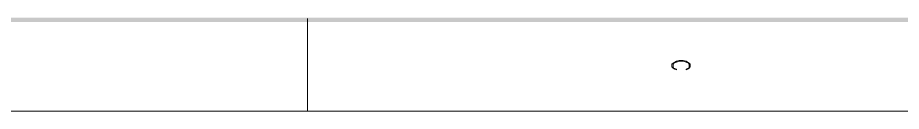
# Model space of a CAD drawing. Header units: millimetres. Extents: x 0 to 588, y 0 to 874.
# Drawn here: x 386 to 453.9, y 0 to 7.2 of the extents above; entities that cross this region are included whole.
import ezdxf

# ---------------------------------------------------------------- set-up
doc = ezdxf.new("R2010")
doc.units = ezdxf.units.MM
doc.layers.get('0').update_dxf_attribs({"lineweight": 18})

msp = doc.modelspace()

# ---------------------------------------------------------------- hatches: boundary and pattern name
for points in [[(6.985, 7.154), (6.985, 6.816), (580.623, 7.154)], [(6.985, 6.816), (580.623, 7.154), (580.623, 6.816)]]:
    msp.add_hatch(color=0).paths.add_polyline_path(points, flags=0)

# ---------------------------------------------------------------- linework, layer by layer
at = {"color": 0, "lineweight": 0}
for points in [[(408.305, 0), (408.305, 7.091)], [(437.367, 3.175), (437.494, 3.217), (437.621, 3.302), (437.684, 3.408), (437.684, 3.598), (437.621, 3.683), (437.494, 3.768), (437.367, 3.831), (437.155, 3.873), (436.838, 3.873), (436.626, 3.831), (436.499, 3.768), (436.372, 3.683), (436.287, 3.598), (436.287, 3.408), (436.372, 3.302), (436.499, 3.217), (436.626, 3.175)], [(437.367, 3.175), (437.367, 3.217), (437.494, 3.26), (437.557, 3.302), (437.621, 3.408), (437.621, 3.598), (437.557, 3.683), (437.367, 3.768), (437.155, 3.831), (436.838, 3.831), (436.626, 3.768), (436.435, 3.683), (436.372, 3.598), (436.372, 3.408), (436.435, 3.302), (436.499, 3.26), (436.626, 3.217), (436.626, 3.175)], [(0, 0), (587.608, 0)]]:
    msp.add_lwpolyline(points, dxfattribs=at)

doc.saveas('drawing.dxf')
